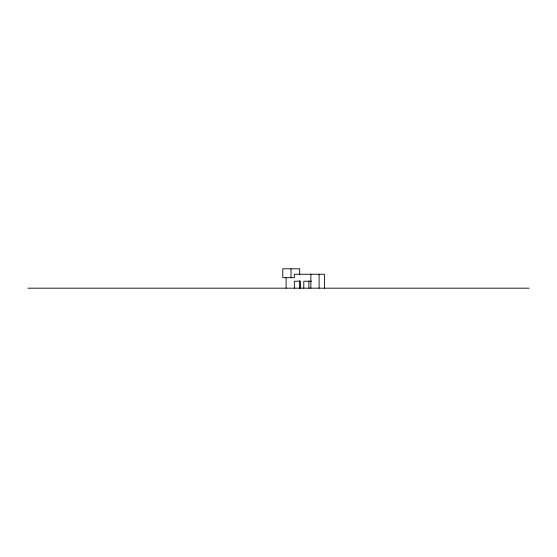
<?xml version="1.0" encoding="UTF-8"?>
<svg xmlns="http://www.w3.org/2000/svg" width="557" height="557" viewBox="0 0 557 557"><rect width="100%" height="100%" fill="white"/><g stroke="black" fill="none" stroke-linecap="round" stroke-linejoin="round"><path stroke-width="0.84" d="M311.447 281.208L303.802 281.208L303.802 288.178M27.85 288.178L529.15 288.178M324.439 288.178L324.439 274.246L294.34 274.246L294.34 277.692L282.782 277.692L282.782 268.822L299.666 268.822L299.666 274.712M319.105 274.246L319.105 288.178M310.869 274.246L310.869 288.178M308.891 281.208L308.891 288.178M300.362 288.178L300.362 281.208L294.34 281.208L294.34 288.178M299.666 280.603L299.666 288.178M291.026 268.822L291.026 277.692M286.096 277.692L286.096 288.178"/></g></svg>
